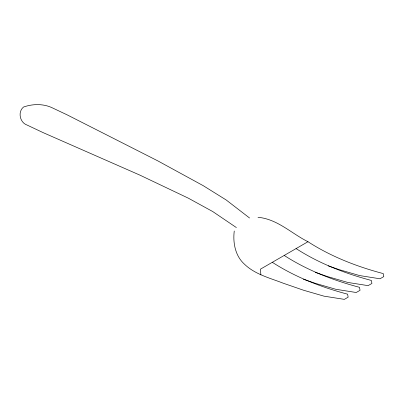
<?xml version="1.0" encoding="UTF-8"?>
<svg xmlns="http://www.w3.org/2000/svg" width="404" height="404" viewBox="0 0 404 404"><rect width="100%" height="100%" fill="white"/><g stroke="black" fill="none" stroke-linecap="round" stroke-linejoin="round"><path stroke-width="0.61" d="M234.254 231.027C232.775 242.723 235.264 255.868 244.309 264.049C254.894 274.377 269.872 278.002 283.219 283.204L303.702 290.279L324.003 296.162L344.344 299.364L348.147 297.182L347.607 294.173C321.195 287.199 295.339 277.154 272.321 262.302M328.3 265.882L339.35 269.695L359.651 275.579L379.997 278.78L383.8 276.599L383.26 273.594C356.848 266.615 330.992 256.57 307.969 241.723L260.434 269.165L260.868 274.882M258.02 217.302C277.366 219.044 291.37 233.436 307.969 241.723M315.256 272.341L327.467 276.558L347.768 282.441L368.11 285.643L371.917 283.462L371.377 280.452C344.966 273.478 319.104 263.433 296.087 248.581M303.374 279.204L315.585 283.416L335.886 289.299L356.227 292.506L360.035 290.319L359.494 287.315C333.083 280.341 307.222 270.291 284.204 255.444M236.36 227.558L212.746 211.555L188.32 198.167L139.749 175.058L42.875 132.512L27.235 125.124C19.907 122.791 17.483 111.943 23.513 107.04C32.396 103.894 42.597 103.606 51.338 107.388L66.973 114.771L157.752 160.843L203.283 185.709L226.184 199.975L249.556 217.993"/></g></svg>
